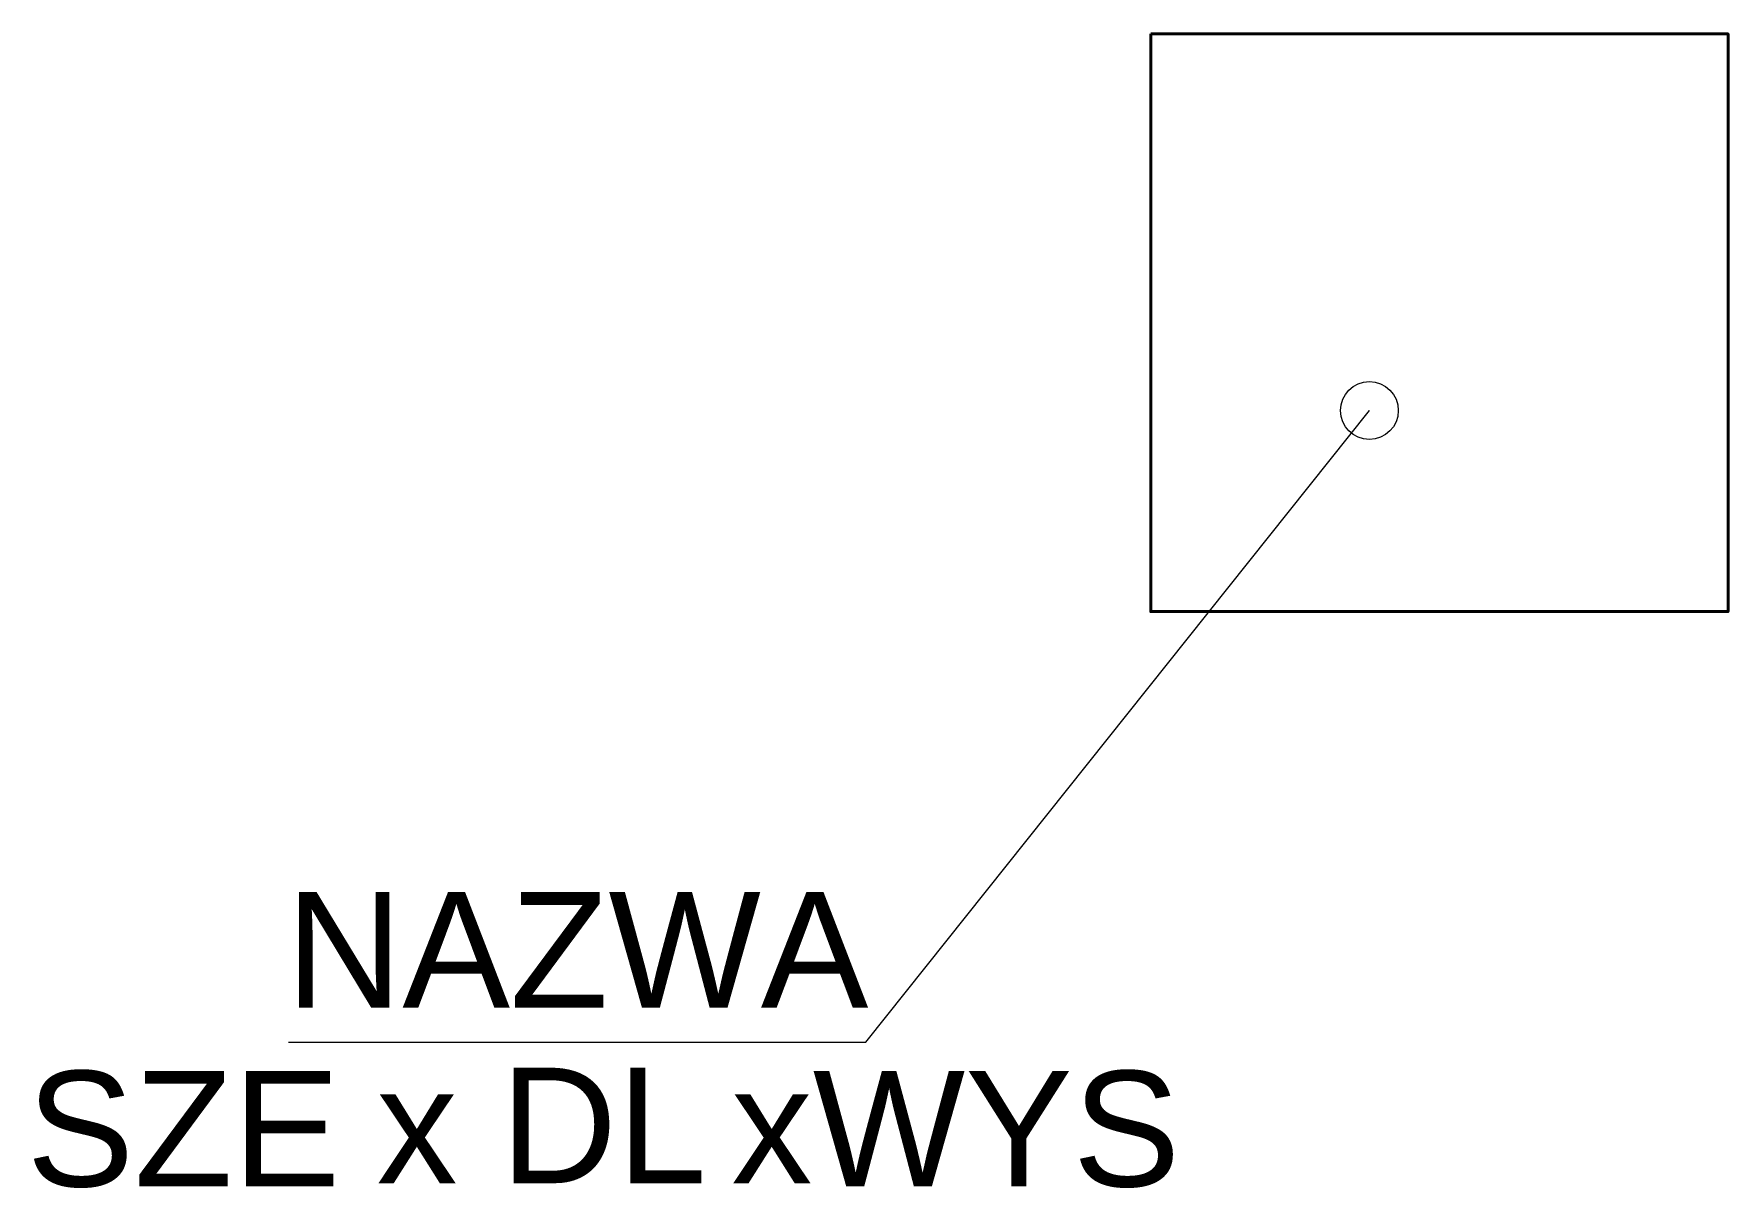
# Model space of a CAD drawing. Header units: millimetres. Extents: x -1217 to 250, y -749 to 250.
import ezdxf
from ezdxf.enums import TextEntityAlignment as Align

# ---------------------------------------------------------------- set-up
doc = ezdxf.new("R2010")
doc.units = ezdxf.units.MM
doc.header["$LTSCALE"] = 10
doc.header["$MEASUREMENT"] = 0
doc.layers.get('Defpoints').update_dxf_attribs({"color": 2, "lineweight": 50})
for name, color, linetype, lineweight in [('G-Cienka', 4, 'Continuous', 9), ('G-Elementy konstrukcyjne', 1, 'Continuous', 40), ('G-Opisy', 2, 'Continuous', 18)]:
    doc.layers.add(name, color=color, linetype=linetype, lineweight=lineweight)
doc.styles.add('Arial-GG', font='arial.ttf')
doc.dimstyles.new('e-cad_1_50_[mm]', dxfattribs={"dimscale": 50, "dimtxt": 2, "dimasz": 1.8, "dimexe": 1.5, "dimexo": 0, "dimgap": 0.6, "dimtad": 1, "dimdec": 1, "dimrnd": 1, "dimtxsty": 'Arial-GG', "dimblk": 'OBLIQUE', "dimcen": 0, "dimdle": 1, "dimclrd": 4, "dimclre": 4, "dimclrt": 7, "dimadec": 1, "dimazin": 0, "dimtfac": 1, "dimtdec": 1, "dimtix": 1, "dimtmove": 0, "dimatfit": 2, "dimfxl": 1.5, "dimfxlon": 1, "dimlwd": -1, "dimlwe": -1, "dimarcsym": 0})

# ---------------------------------------------------------------- blocks, each defined once
blk = doc.blocks.new('*D1')
at = {"layer": 'Defpoints', "color": 0, "ltscale": 2}
blk.add_point((-60.6, -76), dxfattribs=at)
blk.add_point((-60.6, -76), dxfattribs=at)
blk.add_point((-60.6, -76), dxfattribs=at)
at = {"layer": 'G-Opisy', "color": 4, "ltscale": 2}
for p, q in [((-496.6, -622.8), (-60.6, -76)), ((-60.6, -76), (-60.6, -76)), ((-996.6, -622.8), (-496.6, -622.8))]:
    blk.add_line(p, q, dxfattribs=at)

msp = doc.modelspace()

# ---------------------------------------------------------------- linework, layer by layer
at = {"layer": 'G-Cienka', "ltscale": 0.8}
msp.add_circle((-60.6, -76), 25, dxfattribs=at)
at = {"layer": 'G-Elementy konstrukcyjne', "ltscale": 0.8}
msp.add_lwpolyline([(-250, 250), (250, 250), (250, -250), (-250, -250)], close=True, dxfattribs=at)

# ---------------------------------------------------------------- texts
at = {"layer": 'G-Opisy', "ltscale": 0.8, "char_height": 100, "width": 72.6945, "attachment_point": 1, "style": 'Arial-GG'}
for insert in [(-920.2, -644.78), (-612.93, -644.78)]:
    msp.add_mtext('x', dxfattribs=dict(at, insert=insert))
at = {"layer": 'G-Opisy', "ltscale": 0.8, "style": 'Arial-GG'}
msp.add_attdef('NAZWA', text='SF-1/-1', height=100, dxfattribs=at).set_placement((-746.62, -622.78), align=Align.BOTTOM_CENTER)
at = {"layer": 'G-Opisy', "ltscale": 2, "style": 'Arial-GG'}
msp.add_attdef('DL', (-812.95, -744.78), '120', height=100, dxfattribs=at)
at = {"layer": 'G-Opisy', "ltscale": 0.8, "style": 'Arial-GG'}
msp.add_attdef('SZE', text='120', height=100, dxfattribs=at).set_placement((-951.71, -777.6), align=Align.BOTTOM_RIGHT)
msp.add_attdef('WYS', text='120', height=100, dxfattribs=at).set_placement((-542.53, -777.6), align=Align.BOTTOM_LEFT)

# ---------------------------------------------------------------- dimensions: what is measured, and where the dimension line sits
at = {"layer": 'G-Opisy', "ltscale": 2}
dim = msp.add_linear_dim(base=(-60.6, -76), p1=(-60.6, -76), p2=(-60.6, -76), text=' ', dimstyle='e-cad_1_50_[mm]', override={"dimscale": 50, "dimasz": 0, "dimgap": 5, "dimsah": 1, "dimdle": 6, "dimse1": 1, "dimse2": 1, "dimsd1": 1, "dimtmove": 1}, dxfattribs=at)
dim.commit()
dim.dimension.update_dxf_attribs({"geometry": '*D1', "text_midpoint": (-746.62, -622.78), "dimtype": 128})

doc.saveas('drawing.dxf')
